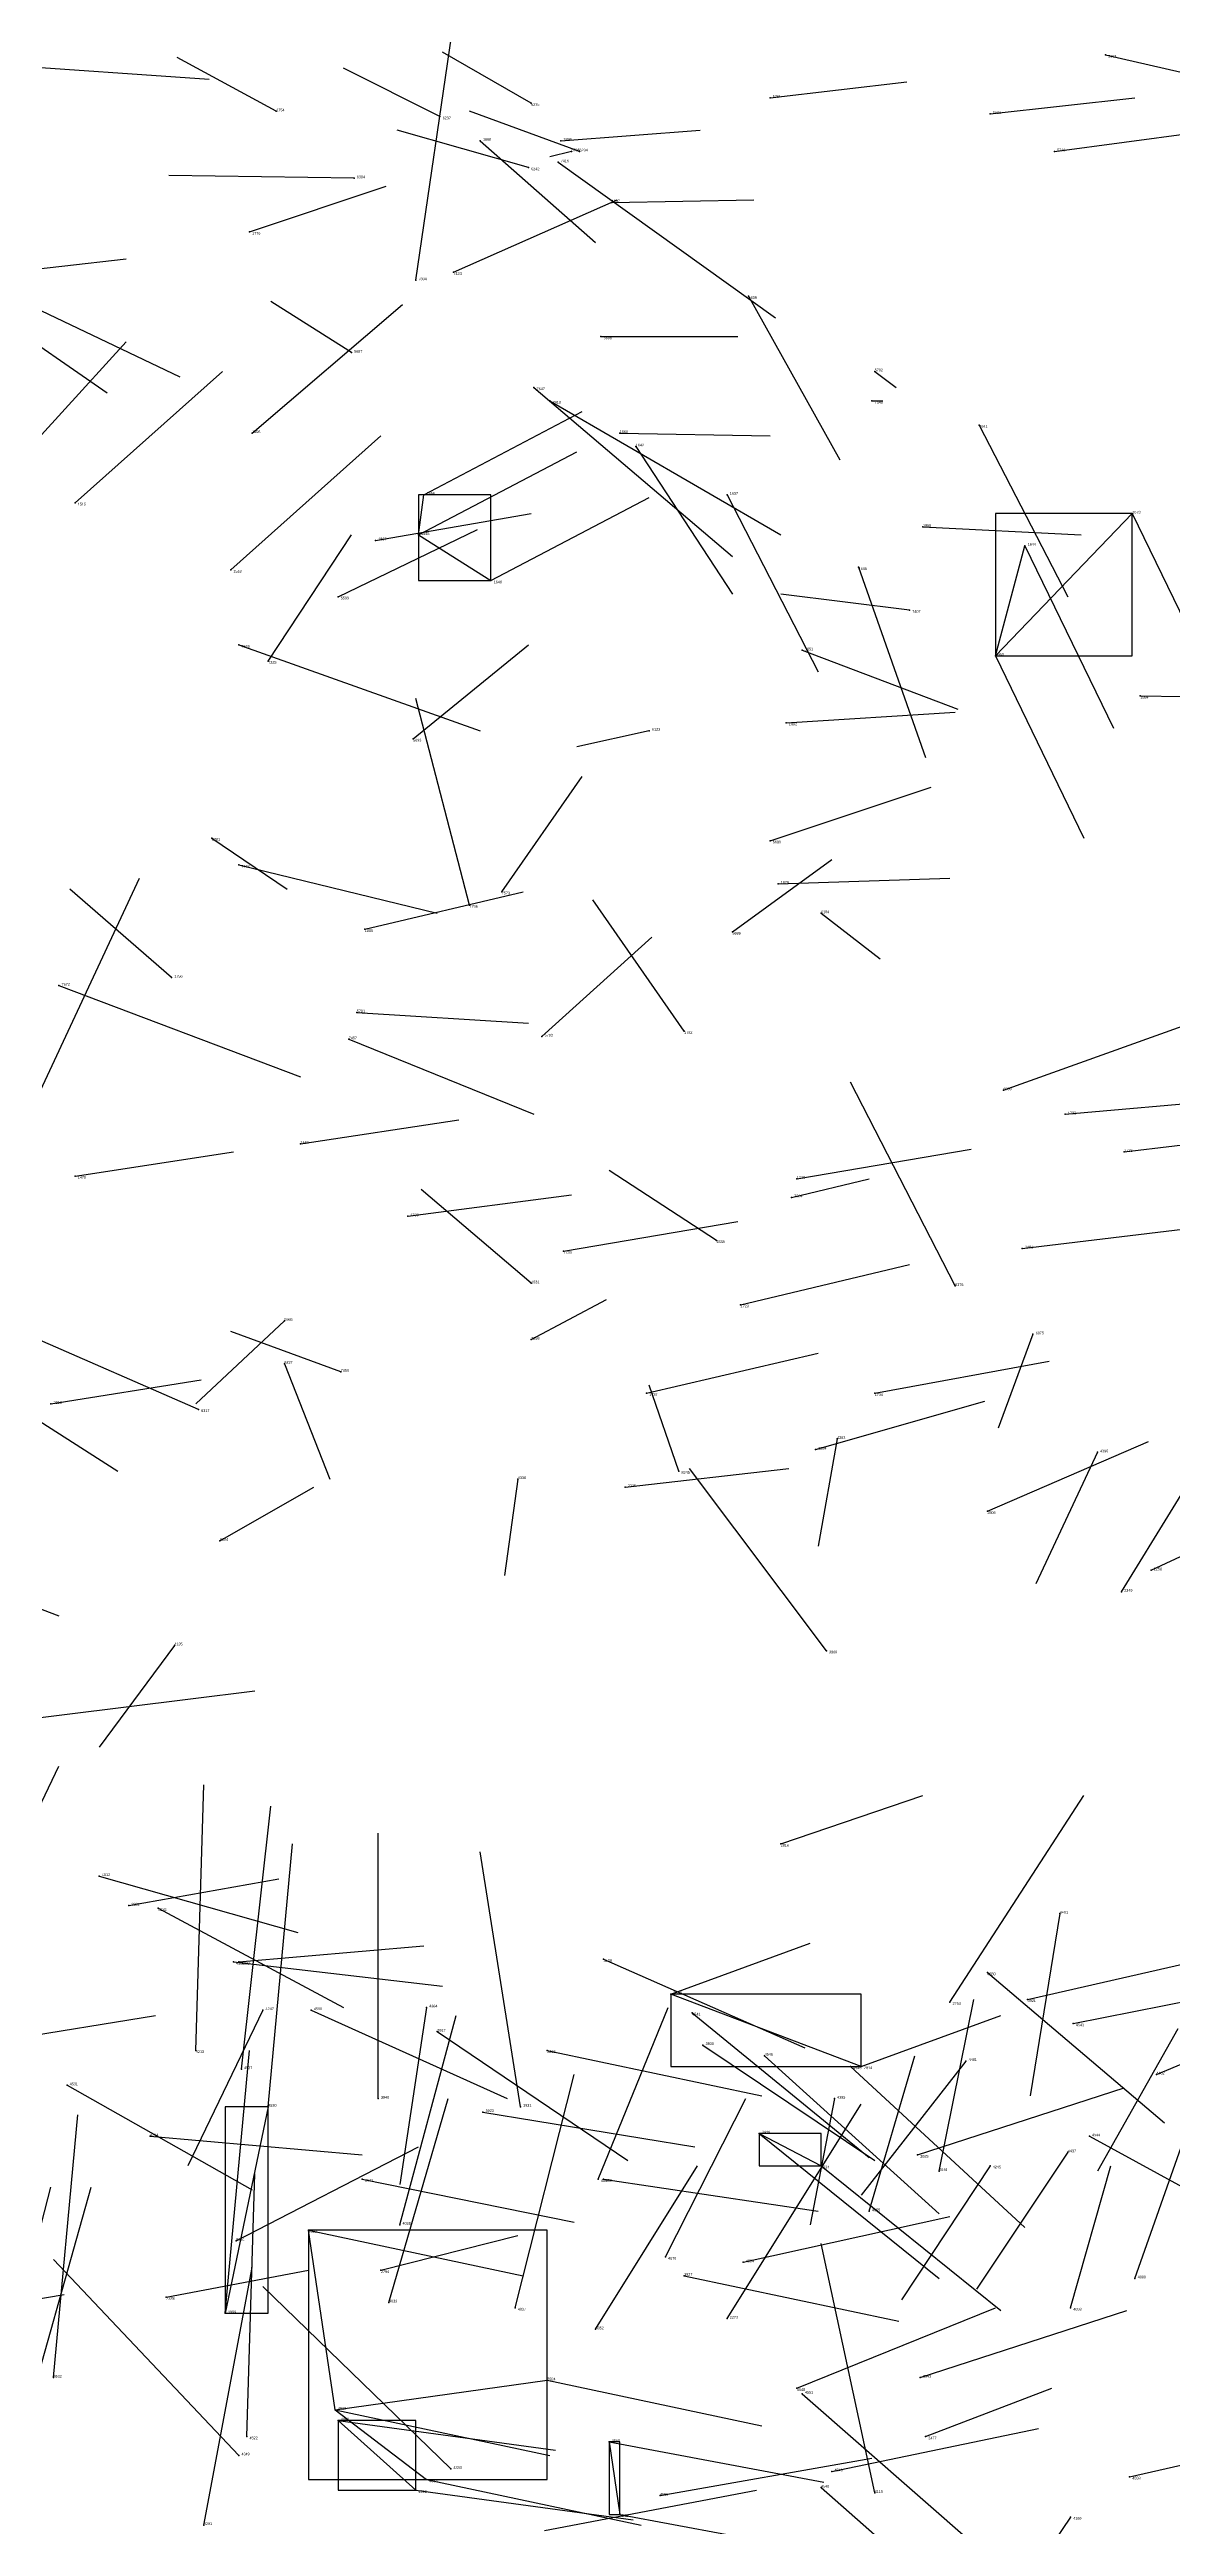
# Model space of a CAD drawing. Extents: x 59.1 to 70.8, y 600.3 to 605.1.
# Drawn here: x 65.888 to 66.306, y 603.449 to 604.373 of the extents above; entities that cross this region are included whole.
import ezdxf

# ---------------------------------------------------------------- set-up
doc = ezdxf.new("R2010")
doc.units = 0
for name, color, linetype in [('Clients', 3, 'CONTINUOUS'), ('Facilities', 3, 'CONTINUOUS'), ('Facilities_lines', 3, 'CONTINUOUS'), ('Min_max_boxes', 1, 'CONTINUOUS'), ('Normals', 1, 'CONTINUOUS'), ('Source_points', 5, 'CONTINUOUS'), ('Text', 3, 'CONTINUOUS')]:
    doc.layers.add(name, color=color, linetype=linetype)

msp = doc.modelspace()

# ---------------------------------------------------------------- linework, layer by layer
at = {"layer": 'Clients', "color": 5}
for p in [(66.027, 604.207, 452.821), (66.291, 604.2, 452.596), (66.251, 604.188, 452.558), (66.052, 604.175, 452.871), (66.119, 603.648, 449.307), (66.175, 603.584, 454.287), (65.984, 603.56, 454.32), (65.953, 603.529, 454.58), (66.073, 603.504, 454.398), (66.028, 603.467, 454.37), (66.024, 603.463, 454.426), (66.1, 603.454, 454.341)]:
    msp.add_point(p, dxfattribs=at)
at = {"layer": 'Facilities', "color": 3}
for p in [(66.281, 604.371, 454.137), (66.067, 604.353, 457.383), (66.156, 604.355, 453.705), (65.972, 604.35, 448.354), (66.033, 604.348, 457.433), (66.238, 604.349, 453.697), (66.048, 604.339, 452.755), (66.078, 604.339, 449.486), (66.082, 604.335, 454.97), (66.085, 604.335, 457.016), (66.262, 604.335, 453.789), (66.001, 604.325, 456.969), (66.066, 604.329, 457.055), (66.077, 604.331, 460.381), (66.097, 604.316, 449.425), (65.962, 604.305, 449.51), (66.038, 604.29, 460.194), (66.024, 604.287, 462.004), (66.148, 604.281, 452.707), (66.093, 604.266, 453.753), (66, 604.26, 453.698), (66.195, 604.253, 454.879), (66.068, 604.247, 459.128), (66.074, 604.242, 460.296), (66.194, 604.242, 462.681), (66.234, 604.233, 452.658), (65.963, 604.23, 452.903), (66.1, 604.23, 452.839), (66.106, 604.225, 452.767), (66.14, 604.207, 452.703), (65.897, 604.204, 452.889), (66.009, 604.19, 449.4), (66.025, 604.192, 452.847), (66.213, 604.195, 449.151), (65.955, 604.179, 452.932), (66.189, 604.18, 452.641), (65.995, 604.169, 453.996), (66.208, 604.164, 460.682), (65.958, 604.151, 460.617), (65.969, 604.145, 462.154), (66.168, 604.149, 452.718), (66.24, 604.147, 452.583), (66.294, 604.132, 449.36), (66.162, 604.122, 449.285), (66.023, 604.116, 453.969), (66.111, 604.119, 457.513), (65.948, 604.079, 454.596), (66.156, 604.078, 453.88), (65.958, 604.069, 460.69), (66.056, 604.059, 462.105), (66.159, 604.062, 449.129), (66.044, 604.054, 448.521), (66.175, 604.051, 458.352), (66.005, 604.045, 449.371), (66.142, 604.044, 453.774), (65.891, 604.024, 460.487), (65.933, 604.027, 448.23), (66.002, 604.014, 454.495), (65.999, 604.004, 460.681), (66.071, 604.005, 453.886), (66.124, 604.007, 448.39), (66.243, 603.985, 453.88), (66.266, 603.976, 449.071), (65.981, 603.965, 449.344), (66.288, 603.962, 449.008), (65.897, 603.953, 449.415), (66.166, 603.952, 449.179), (66.021, 603.938, 449.304), (66.164, 603.945, 462.516), (66.136, 603.929, 448.346), (66.079, 603.925, 449.293), (66.25, 603.926, 449.081), (66.067, 603.913, 448.317), (66.225, 603.912, 454.46), (66.145, 603.905, 449.219), (65.975, 603.899, 457.465), (66.067, 603.892, 462.663), (66.254, 603.894, 457.327), (65.975, 603.883, 458.387), (65.996, 603.88, 460.68), (65.888, 603.868, 449.484), (65.943, 603.866, 460.621), (66.11, 603.872, 449.292), (66.195, 603.872, 449.218), (66.181, 603.855, 457.532), (66.173, 603.851, 449.286), (66.278, 603.85, 457.256), (66.062, 603.84, 458.41), (66.102, 603.837, 449.464), (66.122, 603.843, 460.944), (66.237, 603.828, 449.233), (65.951, 603.817, 462.65), (66.298, 603.806, 449.297), (66.287, 603.798, 448.439), (65.934, 603.778, 457.451), (66.177, 603.776, 454.484), (66.16, 603.704, 449.383), (65.906, 603.692, 454.571), (65.917, 603.681, 449.525), (65.928, 603.68, 454.505), (66.264, 603.678, 457.142), (65.956, 603.66, 454.437), (65.958, 603.66, 454.815), (66.094, 603.661, 454.282), (66.237, 603.656, 454.166), (65.967, 603.642, 457.298), (65.985, 603.642, 454.373), (66.028, 603.643, 457.319), (66.223, 603.645, 453.015), (66.252, 603.646, 454.095), (66.032, 603.634, 454.462), (66.127, 603.641, 454.215), (66.269, 603.637, 454.024), (65.942, 603.627, 454.758), (66.073, 603.627, 454.299), (66.131, 603.629, 454.914), (66.154, 603.625, 454.149), (66.229, 603.623, 456.975), (65.894, 603.614, 454.442), (65.959, 603.62, 454.641), (66.186, 603.621, 454.16), (66.19, 603.621, 449.39), (66.3, 603.618, 453.959), (65.969, 603.606, 454.566), (66.01, 603.609, 454.886), (66.063, 603.606, 454.803), (66.18, 603.609, 457.343), (66.049, 603.604, 454.241), (66.152, 603.596, 454.278), (65.925, 603.595, 454.375), (66.211, 603.588, 454.014), (66.267, 603.589, 456.975), (66.275, 603.595, 454.131), (66.004, 603.579, 454.252), (66.092, 603.579, 455.777), (66.094, 603.579, 454.178), (66.219, 603.582, 455.773), (66.238, 603.584, 457.025), (66.018, 603.562, 455.721), (66.193, 603.567, 455.718), (65.957, 603.556, 459.201), (66.117, 603.55, 455.738), (66.011, 603.545, 449.423), (66.124, 603.543, 454.363), (66.146, 603.548, 454.12), (66.292, 603.542, 455.719), (65.931, 603.535, 449.437), (66.014, 603.533, 455.762), (66.061, 603.531, 455.699), (66.268, 603.531, 455.735), (66.091, 603.523, 455.762), (66.14, 603.527, 453.079), (65.889, 603.505, 454.573), (66.212, 603.505, 454.064), (66.166, 603.501, 454.081), (66.168, 603.499, 454.281), (65.994, 603.493, 454.361), (65.995, 603.489, 454.43), (65.958, 603.476, 458.32), (65.961, 603.483, 454.546), (66.096, 603.481, 454.324), (66.214, 603.483, 449.252), (66.037, 603.471, 458.321), (66.179, 603.47, 454.088), (66.29, 603.468, 454.049), (66.115, 603.461, 454.249), (66.175, 603.464, 454.232), (66.195, 603.462, 459.67), (65.945, 603.45, 456.282), (66.268, 603.453, 456.938)]:
    msp.add_point(p, dxfattribs=at)
at = {"layer": 'Facilities_lines', "color": 3}
for p, q in [((66.025, 604.192, 452.847), (66.027, 604.207, 452.821)), ((66.24, 604.147, 452.583), (66.291, 604.2, 452.596)), ((66.025, 604.192, 452.847), (66.052, 604.175, 452.871)), ((66.24, 604.147, 452.583), (66.251, 604.188, 452.558)), ((66.19, 603.621, 449.39), (66.119, 603.648, 449.307)), ((65.969, 603.606, 454.566), (65.953, 603.529, 454.58)), ((66.152, 603.596, 454.278), (66.175, 603.584, 454.287)), ((65.994, 603.493, 454.361), (65.984, 603.56, 454.32)), ((65.994, 603.493, 454.361), (66.073, 603.504, 454.398)), ((65.994, 603.493, 454.361), (66.028, 603.467, 454.37)), ((65.995, 603.489, 454.43), (66.024, 603.463, 454.426)), ((66.096, 603.481, 454.324), (66.1, 603.454, 454.341))]:
    msp.add_line(p, q, dxfattribs=at)
at = {"layer": 'Min_max_boxes', "color": 1}
for p, q in [((66.052, 604.207, 452.821), (66.025, 604.207, 452.821)), ((66.025, 604.207, 452.821), (66.025, 604.175, 452.821)), ((66.052, 604.207, 452.871), (66.025, 604.207, 452.871)), ((66.025, 604.207, 452.871), (66.025, 604.175, 452.871)), ((66.025, 604.207, 452.821), (66.025, 604.207, 452.871)), ((66.052, 604.175, 452.821), (66.052, 604.207, 452.821)), ((66.052, 604.175, 452.871), (66.052, 604.207, 452.871)), ((66.052, 604.207, 452.821), (66.052, 604.207, 452.871)), ((66.291, 604.2, 452.558), (66.24, 604.2, 452.558)), ((66.24, 604.2, 452.558), (66.24, 604.147, 452.558)), ((66.291, 604.2, 452.596), (66.24, 604.2, 452.596)), ((66.24, 604.2, 452.596), (66.24, 604.147, 452.596)), ((66.24, 604.2, 452.558), (66.24, 604.2, 452.596)), ((66.291, 604.147, 452.558), (66.291, 604.2, 452.558)), ((66.291, 604.147, 452.596), (66.291, 604.2, 452.596)), ((66.291, 604.2, 452.558), (66.291, 604.2, 452.596)), ((66.025, 604.175, 452.821), (66.052, 604.175, 452.821)), ((66.025, 604.175, 452.871), (66.052, 604.175, 452.871)), ((66.025, 604.175, 452.821), (66.025, 604.175, 452.871)), ((66.052, 604.175, 452.821), (66.052, 604.175, 452.871)), ((66.24, 604.147, 452.558), (66.291, 604.147, 452.558)), ((66.24, 604.147, 452.596), (66.291, 604.147, 452.596)), ((66.24, 604.147, 452.558), (66.24, 604.147, 452.596)), ((66.291, 604.147, 452.558), (66.291, 604.147, 452.596)), ((66.19, 603.648, 449.307), (66.119, 603.648, 449.307)), ((66.119, 603.648, 449.307), (66.119, 603.621, 449.307)), ((66.19, 603.648, 449.39), (66.119, 603.648, 449.39)), ((66.119, 603.648, 449.39), (66.119, 603.621, 449.39)), ((66.119, 603.648, 449.307), (66.119, 603.648, 449.39)), ((66.19, 603.621, 449.307), (66.19, 603.648, 449.307)), ((66.19, 603.621, 449.39), (66.19, 603.648, 449.39)), ((66.19, 603.648, 449.307), (66.19, 603.648, 449.39)), ((66.119, 603.621, 449.307), (66.19, 603.621, 449.307)), ((66.119, 603.621, 449.39), (66.19, 603.621, 449.39)), ((66.119, 603.621, 449.307), (66.119, 603.621, 449.39)), ((66.19, 603.621, 449.307), (66.19, 603.621, 449.39)), ((65.969, 603.606, 454.566), (65.953, 603.606, 454.566)), ((65.953, 603.606, 454.566), (65.953, 603.529, 454.566)), ((65.969, 603.606, 454.58), (65.953, 603.606, 454.58)), ((65.953, 603.606, 454.58), (65.953, 603.529, 454.58)), ((65.953, 603.606, 454.566), (65.953, 603.606, 454.58)), ((65.969, 603.529, 454.566), (65.969, 603.606, 454.566)), ((65.969, 603.529, 454.58), (65.969, 603.606, 454.58)), ((65.969, 603.606, 454.566), (65.969, 603.606, 454.58)), ((66.175, 603.596, 454.278), (66.152, 603.596, 454.278)), ((66.152, 603.596, 454.278), (66.152, 603.584, 454.278)), ((66.175, 603.596, 454.287), (66.152, 603.596, 454.287)), ((66.152, 603.596, 454.287), (66.152, 603.584, 454.287)), ((66.152, 603.596, 454.278), (66.152, 603.596, 454.287)), ((66.175, 603.584, 454.278), (66.175, 603.596, 454.278)), ((66.175, 603.584, 454.287), (66.175, 603.596, 454.287)), ((66.175, 603.596, 454.278), (66.175, 603.596, 454.287)), ((66.152, 603.584, 454.278), (66.175, 603.584, 454.278)), ((66.152, 603.584, 454.287), (66.175, 603.584, 454.287)), ((66.152, 603.584, 454.278), (66.152, 603.584, 454.287)), ((66.175, 603.584, 454.278), (66.175, 603.584, 454.287)), ((66.073, 603.56, 454.32), (65.984, 603.56, 454.32)), ((65.984, 603.56, 454.32), (65.984, 603.467, 454.32)), ((66.073, 603.56, 454.398), (65.984, 603.56, 454.398)), ((65.984, 603.56, 454.398), (65.984, 603.467, 454.398)), ((65.984, 603.56, 454.32), (65.984, 603.56, 454.398)), ((66.073, 603.467, 454.32), (66.073, 603.56, 454.32)), ((66.073, 603.467, 454.398), (66.073, 603.56, 454.398)), ((66.073, 603.56, 454.32), (66.073, 603.56, 454.398)), ((65.953, 603.529, 454.566), (65.969, 603.529, 454.566)), ((65.953, 603.529, 454.58), (65.969, 603.529, 454.58)), ((65.953, 603.529, 454.566), (65.953, 603.529, 454.58)), ((65.969, 603.529, 454.566), (65.969, 603.529, 454.58)), ((66.024, 603.489, 454.426), (65.995, 603.489, 454.426)), ((65.995, 603.489, 454.426), (65.995, 603.463, 454.426)), ((66.024, 603.489, 454.43), (65.995, 603.489, 454.43)), ((65.995, 603.489, 454.43), (65.995, 603.463, 454.43)), ((65.995, 603.489, 454.426), (65.995, 603.489, 454.43)), ((66.024, 603.463, 454.426), (66.024, 603.489, 454.426)), ((66.024, 603.463, 454.43), (66.024, 603.489, 454.43)), ((66.024, 603.489, 454.426), (66.024, 603.489, 454.43)), ((66.1, 603.481, 454.324), (66.096, 603.481, 454.324)), ((66.096, 603.481, 454.324), (66.096, 603.454, 454.324)), ((66.1, 603.481, 454.341), (66.096, 603.481, 454.341)), ((66.096, 603.481, 454.341), (66.096, 603.454, 454.341)), ((66.096, 603.481, 454.324), (66.096, 603.481, 454.341)), ((66.1, 603.454, 454.324), (66.1, 603.481, 454.324)), ((66.1, 603.454, 454.341), (66.1, 603.481, 454.341)), ((66.1, 603.481, 454.324), (66.1, 603.481, 454.341)), ((65.984, 603.467, 454.32), (66.073, 603.467, 454.32)), ((65.984, 603.467, 454.398), (66.073, 603.467, 454.398)), ((65.984, 603.467, 454.32), (65.984, 603.467, 454.398)), ((66.073, 603.467, 454.32), (66.073, 603.467, 454.398)), ((65.995, 603.463, 454.426), (66.024, 603.463, 454.426)), ((65.995, 603.463, 454.43), (66.024, 603.463, 454.43)), ((65.995, 603.463, 454.426), (65.995, 603.463, 454.43)), ((66.024, 603.463, 454.426), (66.024, 603.463, 454.43)), ((66.096, 603.454, 454.324), (66.1, 603.454, 454.324)), ((66.096, 603.454, 454.341), (66.1, 603.454, 454.341)), ((66.096, 603.454, 454.324), (66.096, 603.454, 454.341)), ((66.1, 603.454, 454.324), (66.1, 603.454, 454.341))]:
    msp.add_line(p, q, dxfattribs=at)
at = {"layer": 'Normals', "color": 1}
for p, q in [((66.024, 604.287, 462.004), (66.038, 604.383, 462.027)), ((66.067, 604.353, 457.383), (66.034, 604.372, 457.475)), ((66.281, 604.371, 454.137), (66.36, 604.353, 454.196)), ((65.859, 604.368, 455.672), (65.947, 604.362, 455.718)), ((65.972, 604.35, 448.354), (65.935, 604.37, 448.445)), ((66.033, 604.348, 457.433), (65.997, 604.366, 457.525)), ((66.156, 604.355, 453.705), (66.207, 604.361, 453.791)), ((66.238, 604.349, 453.697), (66.292, 604.355, 453.781)), ((66.085, 604.335, 457.016), (66.044, 604.35, 457.106)), ((66.066, 604.329, 457.055), (66.017, 604.343, 457.141)), ((66.048, 604.339, 452.755), (66.091, 604.301, 452.837)), ((66.082, 604.335, 454.97), (66.074, 604.333, 455.07)), ((66.078, 604.339, 449.486), (66.13, 604.343, 449.571)), ((66.262, 604.335, 453.789), (66.314, 604.342, 453.874)), ((66.001, 604.325, 456.969), (65.932, 604.326, 457.042)), ((66.077, 604.331, 460.381), (66.158, 604.273, 460.373)), ((65.962, 604.305, 449.51), (66.013, 604.322, 449.594)), ((66.038, 604.29, 460.194), (66.099, 604.317, 460.268)), ((66.097, 604.316, 449.425), (66.15, 604.317, 449.51)), ((65.848, 604.293, 460.836), (65.936, 604.251, 460.858)), ((65.864, 604.289, 449.218), (65.916, 604.295, 449.303)), ((65.857, 604.281, 453.94), (65.909, 604.245, 454.017)), ((66, 604.26, 453.698), (65.97, 604.279, 453.792)), ((66.148, 604.281, 452.707), (66.182, 604.22, 452.778)), ((65.963, 604.23, 452.903), (66.019, 604.278, 452.97)), ((65.865, 604.208, 452.961), (65.916, 604.264, 453.027)), ((66.093, 604.266, 453.753), (66.144, 604.266, 453.839)), ((65.897, 604.204, 452.889), (65.952, 604.253, 452.957)), ((66.195, 604.253, 454.879), (66.203, 604.247, 454.978)), ((66.068, 604.247, 459.128), (66.142, 604.184, 459.152)), ((66.074, 604.242, 460.296), (66.16, 604.192, 460.309)), ((66.194, 604.242, 462.681), (66.198, 604.242, 462.781)), ((66.027, 604.207, 452.821), (66.086, 604.238, 452.895)), ((66.234, 604.233, 452.658), (66.267, 604.169, 452.728)), ((65.955, 604.179, 452.932), (66.011, 604.229, 452.998)), ((66.1, 604.23, 452.839), (66.156, 604.229, 452.922)), ((66.106, 604.225, 452.767), (66.142, 604.17, 452.842)), ((66.025, 604.192, 452.847), (66.084, 604.223, 452.921)), ((66.052, 604.175, 452.871), (66.111, 604.206, 452.945)), ((66.14, 604.207, 452.703), (66.174, 604.141, 452.77)), ((66.009, 604.19, 449.4), (66.067, 604.2, 449.481)), ((66.291, 604.2, 452.596), (66.324, 604.132, 452.662)), ((65.969, 604.145, 462.154), (66, 604.192, 462.237)), ((65.995, 604.169, 453.996), (66.047, 604.194, 454.077)), ((66.213, 604.195, 449.151), (66.272, 604.192, 449.231)), ((66.251, 604.188, 452.558), (66.284, 604.12, 452.624)), ((66.189, 604.18, 452.641), (66.214, 604.109, 452.706)), ((66.208, 604.164, 460.682), (66.16, 604.17, 460.769)), ((65.958, 604.151, 460.617), (66.048, 604.119, 460.588)), ((66.023, 604.116, 453.969), (66.066, 604.151, 454.052)), ((66.168, 604.149, 452.718), (66.226, 604.127, 452.796)), ((66.24, 604.147, 452.583), (66.273, 604.079, 452.649)), ((66.044, 604.054, 448.521), (66.024, 604.131, 448.582)), ((66.294, 604.132, 449.36), (66.357, 604.131, 449.437)), ((66.162, 604.122, 449.285), (66.225, 604.126, 449.363)), ((66.111, 604.119, 457.513), (66.084, 604.113, 457.609)), ((66.056, 604.059, 462.105), (66.086, 604.102, 462.19)), ((66.156, 604.078, 453.88), (66.216, 604.098, 453.958)), ((65.948, 604.079, 454.596), (65.976, 604.06, 454.69)), ((65.958, 604.069, 460.69), (66.032, 604.051, 460.625)), ((66.142, 604.044, 453.774), (66.179, 604.071, 453.863)), ((65.879, 603.974, 448.493), (65.921, 604.064, 448.484)), ((65.933, 604.027, 448.23), (65.895, 604.06, 448.316)), ((66.005, 604.045, 449.371), (66.064, 604.059, 449.451)), ((66.159, 604.062, 449.129), (66.223, 604.064, 449.206)), ((66.124, 604.007, 448.39), (66.09, 604.056, 448.471)), ((66.175, 604.051, 458.352), (66.197, 604.034, 458.448)), ((66.071, 604.005, 453.886), (66.112, 604.042, 453.969)), ((65.891, 604.024, 460.487), (65.981, 603.99, 460.46)), ((66.002, 604.014, 454.495), (66.066, 604.01, 454.572)), ((65.999, 604.004, 460.681), (66.068, 603.976, 460.614)), ((66.243, 603.985, 453.88), (66.31, 604.009, 453.95)), ((66.225, 603.912, 454.46), (66.186, 603.988, 454.408)), ((65.981, 603.965, 449.344), (66.04, 603.974, 449.424)), ((66.266, 603.976, 449.071), (66.333, 603.982, 449.145)), ((66.288, 603.962, 449.008), (66.355, 603.97, 449.082)), ((65.897, 603.953, 449.415), (65.956, 603.962, 449.495)), ((66.166, 603.952, 449.179), (66.231, 603.963, 449.254)), ((66.067, 603.913, 448.317), (66.026, 603.948, 448.402)), ((66.136, 603.929, 448.346), (66.096, 603.955, 448.434)), ((66.164, 603.945, 462.516), (66.193, 603.952, 462.611)), ((66.021, 603.938, 449.304), (66.082, 603.946, 449.383)), ((66.079, 603.925, 449.293), (66.144, 603.936, 449.368)), ((66.25, 603.926, 449.081), (66.317, 603.934, 449.154)), ((66.145, 603.905, 449.219), (66.208, 603.92, 449.295)), ((66.067, 603.892, 462.663), (66.095, 603.907, 462.758)), ((65.833, 603.894, 460.65), (65.913, 603.843, 460.618)), ((65.943, 603.866, 460.621), (65.881, 603.893, 460.695)), ((65.975, 603.899, 457.465), (65.942, 603.868, 457.554)), ((65.996, 603.88, 460.68), (65.955, 603.895, 460.77)), ((66.254, 603.894, 457.327), (66.241, 603.859, 457.42)), ((65.975, 603.883, 458.387), (65.992, 603.84, 458.476)), ((66.11, 603.872, 449.292), (66.174, 603.887, 449.367)), ((66.195, 603.872, 449.218), (66.26, 603.884, 449.293)), ((65.888, 603.868, 449.484), (65.944, 603.877, 449.566)), ((66.122, 603.843, 460.944), (66.111, 603.875, 461.038)), ((66.287, 603.798, 448.439), (66.333, 603.873, 448.392)), ((66.173, 603.851, 449.286), (66.236, 603.869, 449.362)), ((66.181, 603.855, 457.532), (66.174, 603.815, 457.623)), ((66.237, 603.828, 449.233), (66.297, 603.854, 449.308)), ((66.278, 603.85, 457.256), (66.255, 603.801, 457.34)), ((65.951, 603.817, 462.65), (65.986, 603.837, 462.741)), ((66.062, 603.84, 458.41), (66.057, 603.804, 458.503)), ((66.102, 603.837, 449.464), (66.163, 603.844, 449.543)), ((66.177, 603.776, 454.484), (66.126, 603.844, 454.431)), ((66.298, 603.806, 449.297), (66.358, 603.834, 449.372)), ((65.809, 603.82, 458.425), (65.891, 603.789, 458.473)), ((65.934, 603.778, 457.451), (65.906, 603.74, 457.539)), ((65.867, 603.749, 459.131), (65.964, 603.761, 459.149)), ((65.848, 603.643, 454.53), (65.891, 603.733, 454.539)), ((65.942, 603.627, 454.758), (65.945, 603.726, 454.743)), ((65.959, 603.62, 454.641), (65.97, 603.718, 454.627)), ((66.16, 603.704, 449.383), (66.213, 603.722, 449.466)), ((66.223, 603.645, 453.015), (66.273, 603.722, 453.054)), ((66.01, 603.609, 454.886), (66.01, 603.708, 454.873)), ((65.969, 603.606, 454.566), (65.978, 603.704, 454.551)), ((66.063, 603.606, 454.803), (66.048, 603.701, 454.774)), ((65.906, 603.692, 454.571), (65.98, 603.671, 454.635)), ((65.917, 603.681, 449.525), (65.973, 603.691, 449.607)), ((65.928, 603.68, 454.505), (65.997, 603.643, 454.567)), ((66.264, 603.678, 457.142), (66.253, 603.61, 457.215)), ((65.956, 603.66, 454.437), (66.034, 603.651, 454.499)), ((65.958, 603.66, 454.815), (66.027, 603.666, 454.887)), ((66.094, 603.661, 454.282), (66.169, 603.628, 454.339)), ((66.119, 603.648, 449.307), (66.171, 603.667, 449.39)), ((66.252, 603.646, 454.095), (66.331, 603.664, 454.154)), ((66.237, 603.656, 454.166), (66.303, 603.6, 454.216)), ((66.269, 603.637, 454.024), (66.35, 603.653, 454.08)), ((65.967, 603.642, 457.298), (65.939, 603.584, 457.374)), ((65.985, 603.642, 454.373), (66.058, 603.609, 454.432)), ((66.028, 603.643, 457.319), (66.018, 603.577, 457.394)), ((66.092, 603.579, 455.777), (66.118, 603.643, 455.849)), ((66.219, 603.582, 455.773), (66.232, 603.646, 455.849)), ((66.3, 603.618, 453.959), (66.376, 603.65, 454.016)), ((65.872, 603.631, 449.476), (65.927, 603.64, 449.559)), ((66.018, 603.562, 455.721), (66.039, 603.64, 455.78)), ((66.032, 603.634, 454.462), (66.103, 603.586, 454.514)), ((66.127, 603.641, 454.215), (66.193, 603.587, 454.267)), ((66.19, 603.621, 449.39), (66.242, 603.64, 449.473)), ((66.308, 603.635, 457.031), (66.278, 603.582, 457.111)), ((65.953, 603.529, 454.58), (65.962, 603.627, 454.565)), ((66.073, 603.627, 454.299), (66.153, 603.61, 454.356)), ((66.131, 603.629, 454.914), (66.195, 603.586, 454.977)), ((66.154, 603.625, 454.149), (66.219, 603.566, 454.197)), ((66.229, 603.623, 456.975), (66.19, 603.573, 457.052)), ((66.193, 603.567, 455.718), (66.21, 603.625, 455.798)), ((65.894, 603.614, 454.442), (65.963, 603.575, 454.503)), ((66.061, 603.531, 455.699), (66.083, 603.618, 455.742)), ((66.186, 603.621, 454.16), (66.251, 603.561, 454.207)), ((66.014, 603.533, 455.762), (66.036, 603.609, 455.823)), ((66.117, 603.55, 455.738), (66.147, 603.609, 455.813)), ((66.14, 603.527, 453.079), (66.19, 603.607, 453.112)), ((66.18, 603.609, 457.343), (66.171, 603.562, 457.431)), ((66.211, 603.588, 454.014), (66.288, 603.613, 454.073)), ((65.889, 603.505, 454.573), (65.898, 603.603, 454.556)), ((66.049, 603.604, 454.241), (66.128, 603.591, 454.301)), ((66.152, 603.596, 454.278), (66.219, 603.542, 454.329)), ((65.925, 603.595, 454.375), (66.004, 603.588, 454.436)), ((65.957, 603.556, 459.201), (66.025, 603.591, 459.265)), ((66.267, 603.589, 456.975), (66.233, 603.538, 457.054)), ((66.275, 603.595, 454.131), (66.35, 603.554, 454.182)), ((66.292, 603.542, 455.719), (66.31, 603.593, 455.803)), ((65.961, 603.483, 454.546), (65.964, 603.581, 454.525)), ((66.004, 603.579, 454.252), (66.083, 603.563, 454.311)), ((66.091, 603.523, 455.762), (66.129, 603.584, 455.832)), ((66.094, 603.579, 454.178), (66.174, 603.567, 454.236)), ((66.175, 603.584, 454.287), (66.242, 603.53, 454.338)), ((66.238, 603.584, 457.025), (66.205, 603.534, 457.105)), ((66.268, 603.531, 455.735), (66.283, 603.584, 455.818)), ((65.863, 603.479, 454.512), (65.888, 603.576, 454.506)), ((65.876, 603.48, 454.601), (65.903, 603.576, 454.598)), ((65.984, 603.56, 454.32), (66.064, 603.543, 454.378)), ((66.146, 603.548, 454.12), (66.223, 603.565, 454.182)), ((66.011, 603.545, 449.423), (66.062, 603.558, 449.508)), ((66.195, 603.462, 459.67), (66.175, 603.555, 459.639)), ((65.958, 603.476, 458.32), (65.889, 603.549, 458.319)), ((65.931, 603.535, 449.437), (65.984, 603.545, 449.521)), ((65.945, 603.45, 456.282), (65.963, 603.546, 456.262)), ((66.124, 603.543, 454.363), (66.204, 603.526, 454.42)), ((65.835, 603.526, 449.617), (65.893, 603.536, 449.698)), ((66.037, 603.471, 458.321), (65.967, 603.539, 458.342)), ((66.166, 603.501, 454.081), (66.24, 603.531, 454.141)), ((66.212, 603.505, 454.064), (66.289, 603.53, 454.123)), ((66.073, 603.504, 454.398), (66.153, 603.487, 454.456)), ((66.168, 603.499, 454.281), (66.233, 603.442, 454.331)), ((66.214, 603.483, 449.252), (66.261, 603.501, 449.338)), ((65.994, 603.493, 454.361), (66.074, 603.476, 454.419)), ((65.995, 603.489, 454.43), (66.076, 603.478, 454.487)), ((66.179, 603.47, 454.088), (66.256, 603.486, 454.149)), ((66.29, 603.468, 454.049), (66.369, 603.486, 454.108)), ((66.096, 603.481, 454.324), (66.176, 603.466, 454.382)), ((66.028, 603.467, 454.37), (66.108, 603.45, 454.428)), ((66.115, 603.461, 454.249), (66.194, 603.475, 454.309)), ((66.024, 603.463, 454.426), (66.105, 603.452, 454.483)), ((66.072, 603.448, 454.203), (66.151, 603.463, 454.263)), ((66.175, 603.464, 454.232), (66.241, 603.406, 454.28)), ((66.1, 603.454, 454.341), (66.18, 603.439, 454.399)), ((66.268, 603.453, 456.938), (66.239, 603.41, 457.023))]:
    msp.add_line(p, q, dxfattribs=at)
at = {"layer": 'Source_points', "color": 5}
for p in [(66.281, 604.371, 454.137), (66.067, 604.353, 457.383), (66.156, 604.355, 453.705), (65.972, 604.35, 448.354), (66.033, 604.348, 457.433), (66.238, 604.349, 453.697), (66.048, 604.339, 452.755), (66.078, 604.339, 449.486), (66.082, 604.335, 454.97), (66.085, 604.335, 457.016), (66.262, 604.335, 453.789), (66.001, 604.325, 456.969), (66.066, 604.329, 457.055), (66.077, 604.331, 460.381), (66.097, 604.316, 449.425), (65.962, 604.305, 449.51), (66.038, 604.29, 460.194), (66.024, 604.287, 462.004), (66.148, 604.281, 452.707), (66.093, 604.266, 453.753), (66, 604.26, 453.698), (66.195, 604.253, 454.879), (66.068, 604.247, 459.128), (66.074, 604.242, 460.296), (66.194, 604.242, 462.681), (66.234, 604.233, 452.658), (65.963, 604.23, 452.903), (66.1, 604.23, 452.839), (66.106, 604.225, 452.767), (66.027, 604.207, 452.821), (66.14, 604.207, 452.703), (65.897, 604.204, 452.889), (66.291, 604.2, 452.596), (66.009, 604.19, 449.4), (66.025, 604.192, 452.847), (66.213, 604.195, 449.151), (66.251, 604.188, 452.558), (65.955, 604.179, 452.932), (66.189, 604.18, 452.641), (65.995, 604.169, 453.996), (66.052, 604.175, 452.871), (66.208, 604.164, 460.682), (65.958, 604.151, 460.617), (65.969, 604.145, 462.154), (66.168, 604.149, 452.718), (66.24, 604.147, 452.583), (66.294, 604.132, 449.36), (66.162, 604.122, 449.285), (66.023, 604.116, 453.969), (66.111, 604.119, 457.513), (65.948, 604.079, 454.596), (66.156, 604.078, 453.88), (65.958, 604.069, 460.69), (66.056, 604.059, 462.105), (66.159, 604.062, 449.129), (66.044, 604.054, 448.521), (66.175, 604.051, 458.352), (66.005, 604.045, 449.371), (66.142, 604.044, 453.774), (65.891, 604.024, 460.487), (65.933, 604.027, 448.23), (66.002, 604.014, 454.495), (65.999, 604.004, 460.681), (66.071, 604.005, 453.886), (66.124, 604.007, 448.39), (66.243, 603.985, 453.88), (66.266, 603.976, 449.071), (65.981, 603.965, 449.344), (66.288, 603.962, 449.008), (65.897, 603.953, 449.415), (66.166, 603.952, 449.179), (66.021, 603.938, 449.304), (66.164, 603.945, 462.516), (66.136, 603.929, 448.346), (66.079, 603.925, 449.293), (66.25, 603.926, 449.081), (66.067, 603.913, 448.317), (66.225, 603.912, 454.46), (66.145, 603.905, 449.219), (65.975, 603.899, 457.465), (66.067, 603.892, 462.663), (66.254, 603.894, 457.327), (65.975, 603.883, 458.387), (65.996, 603.88, 460.68), (65.888, 603.868, 449.484), (65.943, 603.866, 460.621), (66.11, 603.872, 449.292), (66.195, 603.872, 449.218), (66.181, 603.855, 457.532), (66.173, 603.851, 449.286), (66.278, 603.85, 457.256), (66.062, 603.84, 458.41), (66.102, 603.837, 449.464), (66.122, 603.843, 460.944), (66.237, 603.828, 449.233), (65.951, 603.817, 462.65), (66.298, 603.806, 449.297), (66.287, 603.798, 448.439), (65.934, 603.778, 457.451), (66.177, 603.776, 454.484), (66.16, 603.704, 449.383), (65.906, 603.692, 454.571), (65.917, 603.681, 449.525), (65.928, 603.68, 454.505), (66.264, 603.678, 457.142), (65.956, 603.66, 454.437), (65.958, 603.66, 454.815), (66.094, 603.661, 454.282), (66.237, 603.656, 454.166), (65.967, 603.642, 457.298), (65.985, 603.642, 454.373), (66.028, 603.643, 457.319), (66.119, 603.648, 449.307), (66.223, 603.645, 453.015), (66.252, 603.646, 454.095), (66.032, 603.634, 454.462), (66.127, 603.641, 454.215), (66.269, 603.637, 454.024), (65.942, 603.627, 454.758), (66.073, 603.627, 454.299), (66.131, 603.629, 454.914), (66.154, 603.625, 454.149), (66.229, 603.623, 456.975), (65.894, 603.614, 454.442), (65.959, 603.62, 454.641), (66.186, 603.621, 454.16), (66.19, 603.621, 449.39), (66.3, 603.618, 453.959), (65.969, 603.606, 454.566), (66.01, 603.609, 454.886), (66.063, 603.606, 454.803), (66.18, 603.609, 457.343), (66.049, 603.604, 454.241), (66.152, 603.596, 454.278), (65.925, 603.595, 454.375), (66.211, 603.588, 454.014), (66.267, 603.589, 456.975), (66.275, 603.595, 454.131), (66.004, 603.579, 454.252), (66.092, 603.579, 455.777), (66.094, 603.579, 454.178), (66.175, 603.584, 454.287), (66.219, 603.582, 455.773), (66.238, 603.584, 457.025), (65.984, 603.56, 454.32), (66.018, 603.562, 455.721), (66.193, 603.567, 455.718), (65.957, 603.556, 459.201), (66.117, 603.55, 455.738), (66.011, 603.545, 449.423), (66.124, 603.543, 454.363), (66.146, 603.548, 454.12), (66.292, 603.542, 455.719), (65.931, 603.535, 449.437), (66.014, 603.533, 455.762), (66.061, 603.531, 455.699), (66.268, 603.531, 455.735), (65.953, 603.529, 454.58), (66.091, 603.523, 455.762), (66.14, 603.527, 453.079), (65.889, 603.505, 454.573), (66.073, 603.504, 454.398), (66.212, 603.505, 454.064), (66.166, 603.501, 454.081), (66.168, 603.499, 454.281), (65.994, 603.493, 454.361), (65.995, 603.489, 454.43), (65.958, 603.476, 458.32), (65.961, 603.483, 454.546), (66.096, 603.481, 454.324), (66.214, 603.483, 449.252), (66.028, 603.467, 454.37), (66.037, 603.471, 458.321), (66.179, 603.47, 454.088), (66.29, 603.468, 454.049), (66.024, 603.463, 454.426), (66.115, 603.461, 454.249), (66.175, 603.464, 454.232), (66.195, 603.462, 459.67), (65.945, 603.45, 456.282), (66.1, 603.454, 454.341), (66.268, 603.453, 456.938)]:
    msp.add_point(p, dxfattribs=at)

# ---------------------------------------------------------------- texts
at = {"layer": 'Text', "color": 3}
for s, p in [('5663', (66.282, 604.37, 454.137)), ('6235', (66.067, 604.352, 457.383)), ('5761', (66.157, 604.355, 453.705)), ('1754', (65.972, 604.35, 448.354)), ('6237', (66.034, 604.347, 457.433)), ('5691', (66.239, 604.349, 453.697)), ('1668', (66.049, 604.339, 452.755)), ('1889', (66.079, 604.339, 449.486)), ('5705', (66.082, 604.335, 454.97)), ('6234', (66.085, 604.335, 457.016)), ('5716', (66.263, 604.335, 453.789)), ('6304', (66.002, 604.325, 456.969)), ('6242', (66.067, 604.328, 457.055)), ('7416', (66.078, 604.331, 460.381)), ('1887', (66.097, 604.316, 449.425)), ('1776', (65.963, 604.304, 449.51)), ('7304', (66.025, 604.287, 462.004)), ('7424', (66.038, 604.289, 460.194)), ('1639', (66.148, 604.28, 452.707)), ('5687', (66.001, 604.26, 453.698)), ('5698', (66.094, 604.265, 453.753)), ('5702', (66.195, 604.253, 454.879)), ('7647', (66.069, 604.246, 459.128)), ('7418', (66.075, 604.241, 460.296)), ('7548', (66.195, 604.241, 462.681)), ('1641', (66.234, 604.232, 452.658)), ('1508', (65.963, 604.23, 452.903)), ('1660', (66.1, 604.23, 452.839)), ('1642', (66.106, 604.225, 452.767)), ('1656', (66.028, 604.207, 452.821)), ('1637', (66.141, 604.207, 452.703)), ('1515', (65.898, 604.203, 452.889)), ('1885', (66.213, 604.195, 449.151)), ('1673', (66.291, 604.2, 452.596)), ('1897', (66.01, 604.19, 449.4)), ('1645', (66.026, 604.192, 452.847)), ('1644', (66.252, 604.188, 452.558)), ('1518', (65.956, 604.178, 452.932)), ('1646', (66.189, 604.179, 452.641)), ('5599', (65.996, 604.168, 453.996)), ('1648', (66.053, 604.174, 452.871)), ('7407', (66.209, 604.163, 460.682)), ('7676', (65.959, 604.15, 460.617)), ('1651', (66.169, 604.149, 452.718)), ('7325', (65.969, 604.144, 462.154)), ('1663', (66.24, 604.147, 452.583)), ('1884', (66.294, 604.131, 449.36)), ('1882', (66.163, 604.121, 449.285)), ('5693', (66.023, 604.115, 453.969)), ('6123', (66.112, 604.119, 457.513)), ('5781', (65.948, 604.078, 454.596)), ('5689', (66.157, 604.077, 453.88)), ('7462', (65.959, 604.068, 460.69)), ('7573', (66.056, 604.058, 462.105)), ('1879', (66.16, 604.062, 449.129)), ('1796', (66.044, 604.053, 448.521)), ('6184', (66.175, 604.051, 458.352)), ('1880', (66.005, 604.044, 449.371)), ('5699', (66.142, 604.043, 453.774)), ('7672', (65.892, 604.024, 460.487)), ('1756', (65.934, 604.027, 448.23)), ('5701', (66.002, 604.014, 454.495)), ('7457', (65.999, 604.004, 460.681)), ('5703', (66.072, 604.005, 453.886)), ('1782', (66.124, 604.006, 448.39)), ('6000', (66.243, 603.985, 453.88)), ('1732', (66.267, 603.976, 449.071)), ('1469', (65.981, 603.965, 449.344)), ('1733', (66.288, 603.962, 449.008)), ('1470', (65.898, 603.952, 449.415)), ('1710', (66.166, 603.952, 449.179)), ('1736', (66.022, 603.938, 449.304)), ('7564', (66.165, 603.945, 462.516)), ('1538', (66.136, 603.928, 448.346)), ('1739', (66.079, 603.924, 449.293)), ('1481', (66.251, 603.926, 449.081)), ('1531', (66.067, 603.913, 448.317)), ('6376', (66.225, 603.912, 454.46)), ('5965', (65.975, 603.899, 457.465)), ('1723', (66.145, 603.904, 449.219)), ('7558', (66.067, 603.892, 462.663)), ('6075', (66.255, 603.894, 457.327)), ('6227', (65.975, 603.883, 458.387)), ('7450', (65.996, 603.88, 460.68)), ('2318', (65.889, 603.868, 449.484)), ('8317', (65.944, 603.865, 460.621)), ('1737', (66.111, 603.871, 449.292)), ('1734', (66.195, 603.871, 449.218)), ('4383', (66.181, 603.855, 457.532)), ('2284', (66.174, 603.851, 449.286)), ('4390', (66.279, 603.85, 457.256)), ('4336', (66.062, 603.84, 458.41)), ('2235', (66.103, 603.837, 449.464)), ('8245', (66.123, 603.842, 460.944)), ('2805', (66.237, 603.827, 449.233)), ('8204', (65.951, 603.817, 462.65)), ('2349', (66.288, 603.798, 448.439)), ('2258', (66.299, 603.806, 449.297)), ('4135', (65.934, 603.778, 457.451)), ('3968', (66.178, 603.775, 454.484)), ('2816', (66.16, 603.703, 449.383)), ('4012', (65.907, 603.692, 454.571)), ('2322', (65.918, 603.681, 449.525)), ('4535', (65.928, 603.679, 454.505)), ('4401', (66.264, 603.678, 457.142)), ('4505', (65.957, 603.659, 454.437)), ('4222', (65.959, 603.659, 454.815)), ('4539', (66.094, 603.66, 454.282)), ('4550', (66.237, 603.655, 454.166)), ('4247', (65.968, 603.642, 457.298)), ('4500', (65.986, 603.642, 454.373)), ('4384', (66.029, 603.643, 457.319)), ('2314', (66.12, 603.648, 449.307)), ('2764', (66.224, 603.644, 453.015)), ('3921', (66.252, 603.645, 454.095)), ('3917', (66.032, 603.634, 454.462)), ('4541', (66.127, 603.64, 454.215)), ('4543', (66.27, 603.636, 454.024)), ('4213', (65.942, 603.626, 454.758)), ('3918', (66.073, 603.626, 454.299)), ('3930', (66.132, 603.629, 454.914)), ('4546', (66.154, 603.625, 454.149)), ('4481', (66.23, 603.623, 456.975)), ('4531', (65.895, 603.614, 454.442)), ('4537', (65.96, 603.62, 454.641)), ('4545', (66.187, 603.62, 454.16)), ('2814', (66.191, 603.62, 449.39)), ('4462', (66.3, 603.618, 453.959)), ('4530', (65.969, 603.606, 454.566)), ('3940', (66.011, 603.609, 454.886)), ('3923', (66.05, 603.604, 454.241)), ('3931', (66.064, 603.606, 454.803)), ('4395', (66.181, 603.609, 457.343)), ('4234', (65.925, 603.595, 454.375)), ('3928', (66.153, 603.596, 454.278)), ('4544', (66.276, 603.595, 454.131)), ('3925', (66.212, 603.587, 454.014)), ('4437', (66.267, 603.589, 456.975)), ('4542', (66.005, 603.578, 454.252)), ('4040', (66.093, 603.578, 455.777)), ('3958', (66.094, 603.578, 454.178)), ('3934', (66.175, 603.583, 454.287)), ('4046', (66.219, 603.582, 455.773)), ('4245', (66.239, 603.583, 457.025)), ('4055', (66.194, 603.567, 455.718)), ('4502', (65.984, 603.559, 454.32)), ('4028', (66.019, 603.562, 455.721)), ('8144', (65.957, 603.556, 459.201)), ('4070', (66.118, 603.549, 455.738)), ('2794', (66.011, 603.544, 449.423)), ('3927', (66.124, 603.543, 454.363)), ('4554', (66.147, 603.548, 454.12)), ('4090', (66.293, 603.542, 455.719)), ('2328', (65.931, 603.534, 449.437)), ('4033', (66.014, 603.533, 455.762)), ('4037', (66.062, 603.53, 455.699)), ('4058', (66.269, 603.53, 455.735)), ('3999', (65.954, 603.529, 454.58)), ('4052', (66.091, 603.523, 455.762)), ('2273', (66.141, 603.527, 453.079)), ('4532', (65.889, 603.505, 454.573)), ('3924', (66.073, 603.504, 454.398)), ('3943', (66.213, 603.505, 454.064)), ('4518', (65.995, 603.493, 454.361)), ('4548', (66.166, 603.5, 454.081)), ('4551', (66.169, 603.499, 454.281)), ('4492', (65.996, 603.489, 454.43)), ('4349', (65.959, 603.476, 458.32)), ('4522', (65.962, 603.482, 454.546)), ('4560', (66.097, 603.481, 454.324)), ('2477', (66.215, 603.482, 449.252)), ('4553', (66.029, 603.466, 454.37)), ('4334', (66.038, 603.471, 458.321)), ('4549', (66.18, 603.47, 454.088)), ('4558', (66.291, 603.467, 454.049)), ('4552', (66.025, 603.462, 454.426)), ('4559', (66.115, 603.461, 454.249)), ('4540', (66.175, 603.464, 454.232)), ('8115', (66.195, 603.462, 459.67)), ('4291', (65.945, 603.45, 456.282)), ('4555', (66.1, 603.453, 454.341)), ('4169', (66.269, 603.452, 456.938))]:
    msp.add_text(s, height=0.001, dxfattribs=at).set_placement(p)

doc.saveas('drawing.dxf')
